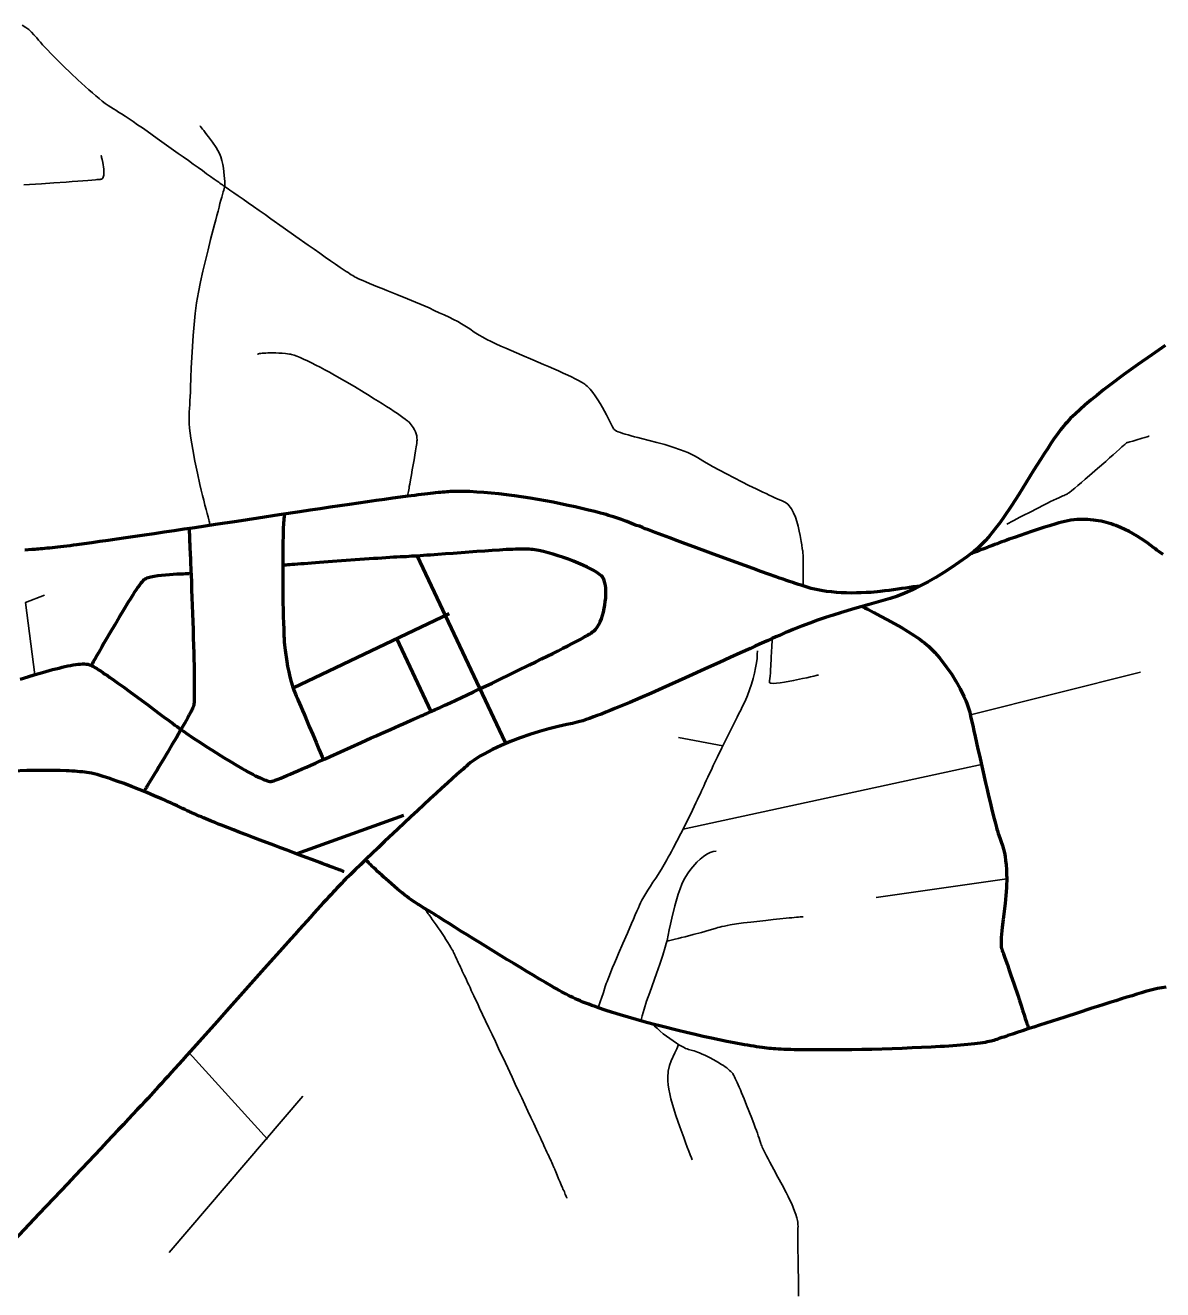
# Model space of a CAD drawing. Header units: inches. Extents: x -107 to 376, y -240 to 294.
# Drawn here: x 221.8 to 314, y 45.1 to 147.6 of the extents above; entities that cross this region are included whole.
import ezdxf

# ---------------------------------------------------------------- set-up
doc = ezdxf.new("R2010")
doc.units = ezdxf.units.IN
doc.header["$MEASUREMENT"] = 0
for name, color, linetype in [('Routes 1', 7, 'Continuous'), ('Routes 2', 7, 'Continuous'), ('Routes 3', 7, 'Continuous'), ('Routes 4', 7, 'Continuous')]:
    doc.layers.add(name, color=color, linetype=linetype)

msp = doc.modelspace()

# ---------------------------------------------------------------- linework, layer by layer
at = {"layer": 'Routes 1', "color": 7, "lineweight": 158, "true_color": 0xffffff}
msp.add_lwpolyline([(314.21, 121.63), (313.67, 121.27), (313.12, 120.89), (311.99, 120.11), (310.85, 119.29), (309.74, 118.45), (309.21, 118.04), (308.69, 117.63), (308.2, 117.23), (307.73, 116.84), (307.3, 116.46), (306.9, 116.09), (306.54, 115.74), (306.22, 115.41), (306.09, 115.26), (305.96, 115.11), (305.72, 114.8), (305.47, 114.46), (305.21, 114.1), (304.95, 113.71), (304.68, 113.3), (304.4, 112.87), (304.12, 112.42), (303.54, 111.5), (302.35, 109.58), (301.75, 108.64), (301.13, 107.74), (300.83, 107.31), (300.52, 106.9), (300.22, 106.51), (299.91, 106.15), (299.61, 105.81), (299.31, 105.51), (299.02, 105.23), (298.72, 104.99), (298.12, 104.53), (297.51, 104.08), (296.89, 103.65), (296.26, 103.24), (295.62, 102.85), (294.99, 102.49), (294.36, 102.16), (293.73, 101.85), (293.11, 101.58), (292.5, 101.34), (291.91, 101.14), (291.34, 100.97), (290.21, 100.66), (289.06, 100.34), (287.89, 99.99), (287.29, 99.8), (286.67, 99.6), (286.04, 99.38), (285.4, 99.15), (284.73, 98.9), (284.05, 98.63), (283.87, 98.56), (283.67, 98.47), (283.45, 98.38), (283.21, 98.27), (282.94, 98.15), (282.66, 98.03), (282.35, 97.89), (282.03, 97.75), (281.7, 97.6), (281.34, 97.44), (280.98, 97.27), (280.59, 97.1), (279.8, 96.73), (278.96, 96.35), (278.08, 95.95), (277.18, 95.54), (275.33, 94.7), (273.48, 93.88), (272.57, 93.48), (271.68, 93.09), (270.83, 92.72), (270.01, 92.38), (269.62, 92.22), (269.24, 92.07), (268.87, 91.92), (268.52, 91.78), (268.19, 91.65), (267.87, 91.54), (267.57, 91.43), (267.29, 91.33), (267.02, 91.24), (266.78, 91.17), (266.56, 91.11), (266.37, 91.06), (266.19, 91.02), (266.03, 90.99), (265.71, 90.93), (265.36, 90.86), (265.01, 90.78), (264.27, 90.59), (263.5, 90.37), (262.72, 90.12), (261.94, 89.85), (261.16, 89.55), (260.41, 89.24), (259.7, 88.91), (259.36, 88.73), (259.04, 88.56), (258.73, 88.38), (258.44, 88.2), (258.17, 88.02), (257.92, 87.84), (257.69, 87.66), (257.58, 87.56), (257.45, 87.45), (257.31, 87.32), (257.16, 87.19), (257, 87.04), (256.82, 86.89), (256.45, 86.55), (256.04, 86.18), (255.6, 85.78), (255.14, 85.35), (254.65, 84.9), (254.14, 84.43), (253.62, 83.95), (253.09, 83.45), (252.02, 82.45), (250.96, 81.44), (250.44, 80.95), (249.94, 80.47), (249.46, 80.01), (249, 79.57), (248.57, 79.15), (248.17, 78.75), (247.8, 78.39), (247.64, 78.23), (247.48, 78.07), (247.34, 77.92), (247.2, 77.78), (247.08, 77.66), (246.94, 77.51), (246.79, 77.35), (246.62, 77.16), (246.42, 76.95), (246.22, 76.72), (245.99, 76.48), (245.75, 76.21), (245.5, 75.93), (245.23, 75.64), (244.95, 75.33), (244.65, 75), (244.35, 74.66), (244.03, 74.31), (243.71, 73.95), (243.37, 73.57), (242.68, 72.8), (241.96, 71.99), (241.21, 71.16), (239.69, 69.45), (238.15, 67.73), (237.39, 66.88), (236.65, 66.05), (235.93, 65.25), (235.24, 64.47), (234.91, 64.1), (234.58, 63.74), (234.27, 63.39), (233.96, 63.05), (233.67, 62.73), (233.39, 62.42), (233.13, 62.13), (232.88, 61.85), (232.64, 61.59), (232.42, 61.35), (232.21, 61.12), (232.01, 60.91), (231.79, 60.66), (231.53, 60.38), (231.24, 60.07), (230.92, 59.73), (230.57, 59.36), (230.19, 58.96), (229.79, 58.53), (229.36, 58.08), (228.92, 57.6), (228.45, 57.11), (227.96, 56.59), (227.46, 56.05), (226.93, 55.5), (226.4, 54.93), (225.85, 54.35), (225.28, 53.75), (224.13, 52.53), (222.95, 51.28), (220.54, 48.73)], dxfattribs=at)
at = {"layer": 'Routes 2', "color": 7, "lineweight": 106, "true_color": 0xffffff}
for points in [[(294.34, 102.15), (294.07, 102.12), (293.79, 102.08), (293.49, 102.03), (293.18, 101.99), (292.86, 101.94), (292.53, 101.89), (292.19, 101.84), (291.84, 101.8), (291.48, 101.75), (291.12, 101.71), (290.36, 101.64), (289.98, 101.62), (289.58, 101.6), (289.19, 101.59), (288.79, 101.58), (288.38, 101.59), (287.97, 101.6), (287.57, 101.63), (287.16, 101.67), (286.75, 101.72), (286.33, 101.79), (285.92, 101.87), (285.52, 101.96), (285.11, 102.08), (284.7, 102.21), (284.49, 102.28), (284.26, 102.36), (284.02, 102.44), (283.77, 102.52), (283.51, 102.61), (283.24, 102.71), (282.96, 102.8), (282.67, 102.9), (282.07, 103.12), (281.45, 103.34), (280.81, 103.57), (280.14, 103.81), (279.47, 104.06), (278.78, 104.31), (277.39, 104.82), (276.02, 105.33), (275.35, 105.58), (274.7, 105.82), (274.07, 106.06), (273.46, 106.28), (273.17, 106.39), (272.89, 106.5), (272.61, 106.6), (272.34, 106.71), (272.08, 106.8), (271.84, 106.9), (271.6, 106.99), (271.37, 107.07), (271.16, 107.15), (270.96, 107.23), (270.77, 107.3), (270.59, 107.37), (270.43, 107.43), (270.28, 107.49), (270.15, 107.54), (270, 107.59), (269.84, 107.65), (269.67, 107.7), (269.49, 107.76), (269.3, 107.82), (269.1, 107.88), (268.9, 107.94), (268.68, 108), (268.45, 108.06), (267.98, 108.19), (267.47, 108.31), (266.94, 108.44), (266.39, 108.57), (265.82, 108.69), (265.22, 108.82), (264.62, 108.94), (264, 109.05), (262.74, 109.27), (261.47, 109.46), (260.84, 109.54), (260.22, 109.62), (259.6, 109.68), (259, 109.73), (258.42, 109.77), (257.85, 109.8), (257.3, 109.81), (256.78, 109.81), (256.28, 109.8), (256.14, 109.79), (256, 109.78), (255.84, 109.77), (255.66, 109.75), (255.48, 109.73), (255.29, 109.72), (255.09, 109.69), (254.88, 109.67), (254.65, 109.65), (254.42, 109.62), (254.18, 109.59), (253.93, 109.56), (253.67, 109.53), (253.4, 109.5), (253.12, 109.46), (252.84, 109.42), (252.24, 109.34), (251.62, 109.26), (250.96, 109.17), (250.28, 109.07), (249.57, 108.97), (248.85, 108.87), (248.1, 108.76), (247.33, 108.65), (246.54, 108.53), (245.74, 108.41), (244.92, 108.29), (244.09, 108.17), (242.41, 107.91), (240.7, 107.65), (238.98, 107.39), (237.26, 107.13), (235.57, 106.88), (234.73, 106.75), (233.91, 106.63), (233.09, 106.51), (232.29, 106.39), (231.51, 106.27), (230.74, 106.16), (229.99, 106.05), (229.27, 105.94), (228.57, 105.84), (227.89, 105.75), (227.24, 105.66), (226.62, 105.58), (226.03, 105.5), (225.75, 105.46), (225.47, 105.42), (225.21, 105.39), (224.95, 105.36), (224.7, 105.33), (224.46, 105.3), (224.23, 105.27), (224.02, 105.25), (223.81, 105.23), (223.61, 105.21), (223.42, 105.19), (223.24, 105.17), (223.07, 105.16), (222.92, 105.14), (222.77, 105.13), (222.64, 105.12), (222.37, 105.1), (221.82, 105.05)], [(314.04, 104.7), (313.92, 104.79), (313.8, 104.87), (313.7, 104.94), (313.61, 105.01), (313.53, 105.06), (313.46, 105.11), (313.41, 105.16), (313.29, 105.25), (313.05, 105.43), (312.79, 105.62), (312.52, 105.81), (312.23, 106), (311.93, 106.19), (311.61, 106.38), (311.28, 106.56), (310.93, 106.73), (310.57, 106.9), (310.2, 107.05), (310.01, 107.12), (309.82, 107.18), (309.62, 107.24), (309.42, 107.3), (309.22, 107.35), (309.01, 107.4), (308.8, 107.44), (308.59, 107.47), (308.38, 107.5), (308.16, 107.52), (307.94, 107.54), (307.71, 107.55), (307.49, 107.55), (307.26, 107.54), (307.03, 107.53), (306.79, 107.51), (306.56, 107.48), (306.32, 107.44), (306.08, 107.39), (305.83, 107.33), (305.59, 107.27), (305.34, 107.19), (304.84, 107.04), (304.35, 106.89), (303.86, 106.73), (303.38, 106.57), (302.91, 106.41), (302.45, 106.25), (302, 106.09), (301.57, 105.94), (301.36, 105.86), (301.16, 105.79), (300.96, 105.72), (300.76, 105.65), (300.58, 105.58), (300.39, 105.51), (300.22, 105.44), (300.05, 105.38), (299.89, 105.32), (299.73, 105.26), (299.58, 105.2), (299.44, 105.15), (299.31, 105.1), (299.18, 105.05), (299.07, 105.01), (298.96, 104.96), (298.86, 104.93), (298.77, 104.89), (298.69, 104.86), (298.62, 104.83), (298.56, 104.81), (298.51, 104.79), (298.47, 104.77), (298.44, 104.76), (298.42, 104.75), (298.42, 104.75)], [(314.29, 69.66), (313.93, 69.6), (313.59, 69.54), (313.25, 69.47), (312.92, 69.39), (312.61, 69.3), (312.45, 69.25), (312.28, 69.2), (312.1, 69.14), (311.91, 69.09), (311.52, 68.96), (311.1, 68.83), (310.65, 68.7), (310.19, 68.55), (309.71, 68.4), (309.22, 68.24), (308.71, 68.08), (308.19, 67.91), (307.14, 67.58), (306.08, 67.23), (305.04, 66.9), (304.53, 66.73), (304.03, 66.57), (303.55, 66.41), (303.08, 66.26), (302.64, 66.11), (302.22, 65.97), (301.82, 65.84), (301.63, 65.78), (301.45, 65.72), (301.28, 65.66), (301.12, 65.61), (300.96, 65.56), (300.81, 65.51), (300.68, 65.46), (300.55, 65.42), (300.43, 65.38), (300.32, 65.34), (300.21, 65.3), (300.09, 65.27), (299.95, 65.24), (299.79, 65.21), (299.62, 65.17), (299.42, 65.14), (299.21, 65.11), (298.98, 65.08), (298.74, 65.06), (298.48, 65.03), (298.21, 65), (297.92, 64.97), (297.62, 64.95), (297.31, 64.92), (296.99, 64.9), (296.66, 64.88), (296.31, 64.85), (295.96, 64.83), (295.6, 64.81), (295.23, 64.79), (294.47, 64.75), (293.69, 64.72), (292.89, 64.69), (292.07, 64.66), (290.43, 64.61), (289.62, 64.59), (288.81, 64.58), (288.01, 64.57), (287.24, 64.56), (286.49, 64.56), (286.13, 64.56), (285.78, 64.56), (285.44, 64.57), (285.1, 64.57), (284.78, 64.57), (284.47, 64.58), (284.17, 64.58), (283.88, 64.59), (283.6, 64.6), (283.34, 64.61), (283.1, 64.62), (282.87, 64.63), (282.65, 64.64), (282.46, 64.66), (282.28, 64.67), (282.11, 64.69), (281.93, 64.71), (281.74, 64.73), (281.54, 64.76), (281.33, 64.79), (281.1, 64.82), (280.87, 64.86), (280.62, 64.9), (280.37, 64.94), (280.11, 64.99), (279.84, 65.03), (279.56, 65.09), (279.28, 65.14), (278.69, 65.26), (278.07, 65.38), (277.43, 65.52), (276.78, 65.66), (276.11, 65.81), (275.43, 65.97), (274.74, 66.13), (273.36, 66.48), (272.68, 66.66), (272, 66.84), (271.33, 67.03), (270.68, 67.22), (270.05, 67.4), (269.43, 67.59), (268.84, 67.78), (268.28, 67.97), (268.01, 68.07), (267.75, 68.16), (267.5, 68.26), (267.26, 68.35), (267.03, 68.44), (266.81, 68.53), (266.6, 68.62), (266.4, 68.71), (266.21, 68.8), (266.03, 68.89), (265.86, 68.98), (265.68, 69.07), (265.5, 69.17), (265.3, 69.28), (265.1, 69.39), (264.89, 69.51), (264.67, 69.63), (264.45, 69.76), (263.99, 70.03), (263.5, 70.31), (263, 70.61), (262.49, 70.91), (261.96, 71.23), (261.42, 71.56), (260.87, 71.89), (259.78, 72.56), (258.69, 73.23), (258.16, 73.56), (257.64, 73.89), (257.14, 74.2), (256.65, 74.51), (256.18, 74.8), (255.74, 75.07), (255.53, 75.21), (255.32, 75.34), (255.13, 75.46), (254.94, 75.58), (254.76, 75.69), (254.59, 75.8), (254.42, 75.9), (254.27, 76), (254.12, 76.09), (253.99, 76.17), (253.86, 76.25), (253.75, 76.32), (253.65, 76.38), (253.56, 76.44), (253.48, 76.49), (253.41, 76.53), (253.26, 76.63), (253.09, 76.74), (252.93, 76.87), (252.75, 77), (252.57, 77.14), (252.39, 77.28), (252.01, 77.59), (251.26, 78.25), (250.89, 78.57), (250.72, 78.73), (250.55, 78.89), (250.39, 79.03), (250.24, 79.18), (250.09, 79.31), (249.96, 79.43), (249.84, 79.55), (249.73, 79.65), (249.64, 79.74), (249.56, 79.82), (249.49, 79.88), (249.45, 79.93), (249.42, 79.95), (249.41, 79.96)]]:
    msp.add_lwpolyline(points, dxfattribs=at)
at = {"layer": 'Routes 3', "color": 7, "lineweight": 70, "true_color": 0xffffff}
for points in [[(242.84, 107.98), (242.82, 107.88), (242.81, 107.76), (242.79, 107.62), (242.78, 107.47), (242.77, 107.29), (242.76, 107.1), (242.75, 106.9), (242.74, 106.68), (242.73, 106.21), (242.72, 105.69), (242.71, 105.13), (242.7, 104.54), (242.7, 103.93), (242.7, 103.3), (242.71, 102.04), (242.71, 101.41), (242.72, 100.81), (242.73, 100.22), (242.75, 99.67), (242.76, 99.15), (242.78, 98.68), (242.78, 98.46), (242.79, 98.26), (242.8, 98.08), (242.81, 97.91), (242.82, 97.76), (242.83, 97.62), (242.85, 97.39), (242.9, 96.95), (243.03, 96.05), (243.1, 95.62), (243.19, 95.19), (243.28, 94.79), (243.39, 94.4), (243.49, 94.04), (243.61, 93.71), (243.73, 93.4), (243.79, 93.26), (243.87, 93.09), (243.96, 92.88), (244.06, 92.64), (244.18, 92.38), (244.3, 92.08), (244.43, 91.78), (244.57, 91.45), (244.85, 90.78), (245.13, 90.11), (245.27, 89.79), (245.4, 89.48), (245.52, 89.2), (245.63, 88.93), (245.73, 88.69), (245.82, 88.49), (245.89, 88.32), (245.94, 88.19), (245.96, 88.15), (245.97, 88.12), (245.98, 88.1), (245.98, 88.09)], [(235.11, 106.81), (235.12, 106.8), (235.12, 106.77), (235.12, 106.72), (235.12, 106.66), (235.13, 106.57), (235.13, 106.47), (235.14, 106.36), (235.14, 106.22), (235.15, 106.08), (235.15, 105.91), (235.16, 105.74), (235.17, 105.55), (235.18, 105.35), (235.19, 105.13), (235.2, 104.91), (235.21, 104.67), (235.22, 104.43), (235.23, 104.17), (235.24, 103.91), (235.25, 103.63), (235.26, 103.35), (235.28, 103.06), (235.3, 102.47), (235.32, 101.85), (235.35, 101.22), (235.37, 100.57), (235.4, 99.92), (235.44, 98.61), (235.46, 97.96), (235.48, 97.33), (235.5, 96.71), (235.51, 96.11), (235.52, 95.83), (235.52, 95.55), (235.53, 95.27), (235.53, 95.01), (235.54, 94.75), (235.54, 94.51), (235.54, 94.27), (235.54, 94.05), (235.54, 93.84), (235.54, 93.64), (235.54, 93.45), (235.54, 93.27), (235.54, 93.11), (235.53, 92.97), (235.53, 92.84), (235.52, 92.72), (235.51, 92.62), (235.5, 92.54), (235.49, 92.47), (235.48, 92.43), (235.46, 92.39), (235.44, 92.34), (235.42, 92.28), (235.39, 92.22), (235.36, 92.15), (235.32, 92.07), (235.28, 91.99), (235.23, 91.9), (235.18, 91.81), (235.13, 91.71), (235.01, 91.49), (234.88, 91.26), (234.74, 91.01), (234.59, 90.75), (234.43, 90.47), (234.26, 90.18), (234.09, 89.89), (233.73, 89.28), (233.37, 88.67), (233.01, 88.06), (232.83, 87.77), (232.66, 87.49), (232.49, 87.21), (232.34, 86.95), (232.19, 86.7), (232.05, 86.47), (231.92, 86.26), (231.86, 86.17), (231.8, 86.08), (231.75, 85.99), (231.7, 85.91), (231.66, 85.84), (231.62, 85.77), (231.58, 85.71), (231.55, 85.66), (231.52, 85.61), (231.5, 85.57), (231.48, 85.54), (231.47, 85.52), (231.46, 85.51), (231.46, 85.5)], [(221.43, 94.61), (222.04, 94.8), (222.65, 94.98), (223.23, 95.15), (223.79, 95.3), (224.06, 95.38), (224.32, 95.45), (224.58, 95.51), (224.82, 95.58), (225.06, 95.63), (225.29, 95.68), (225.51, 95.72), (225.73, 95.76), (225.93, 95.79), (226.12, 95.81), (226.3, 95.83), (226.47, 95.84), (226.63, 95.84), (226.78, 95.83), (226.92, 95.81), (227.04, 95.78), (227.15, 95.74), (227.25, 95.69), (227.36, 95.63), (227.49, 95.55), (227.63, 95.47), (227.78, 95.37), (227.94, 95.27), (228.12, 95.15), (228.3, 95.02), (228.5, 94.89), (228.7, 94.75), (228.91, 94.6), (229.13, 94.45), (229.35, 94.29), (229.82, 93.95), (230.3, 93.6), (231.28, 92.88), (231.77, 92.52), (232.25, 92.16), (232.72, 91.81), (233.16, 91.48), (233.37, 91.33), (233.58, 91.17), (233.77, 91.03), (233.96, 90.89), (234.14, 90.76), (234.3, 90.64), (234.46, 90.53), (234.6, 90.43), (234.74, 90.33), (234.89, 90.22), (235.06, 90.1), (235.24, 89.98), (235.43, 89.85), (235.63, 89.72), (235.84, 89.58), (236.06, 89.44), (236.51, 89.15), (236.99, 88.84), (237.97, 88.23), (238.47, 87.93), (238.95, 87.64), (239.43, 87.36), (239.66, 87.24), (239.88, 87.11), (240.1, 86.99), (240.3, 86.88), (240.5, 86.78), (240.69, 86.69), (240.87, 86.6), (241.03, 86.53), (241.19, 86.46), (241.33, 86.41), (241.45, 86.36), (241.56, 86.33), (241.66, 86.32), (241.73, 86.31), (241.8, 86.32), (241.84, 86.33), (241.89, 86.34), (241.94, 86.36), (242.01, 86.38), (242.08, 86.41), (242.16, 86.44), (242.34, 86.51), (242.55, 86.59), (242.78, 86.69), (243.04, 86.8), (243.31, 86.91), (243.61, 87.04), (243.93, 87.18), (244.27, 87.33), (244.62, 87.48), (244.98, 87.64), (245.36, 87.81), (245.75, 87.99), (246.15, 88.16), (246.56, 88.34), (247.38, 88.72), (249.06, 89.47), (249.88, 89.84), (250.28, 90.02), (250.68, 90.2), (251.06, 90.37), (251.43, 90.54), (251.79, 90.7), (252.13, 90.85), (252.45, 90.99), (252.76, 91.13), (253.05, 91.25), (253.31, 91.37), (253.56, 91.47), (253.67, 91.52), (253.8, 91.58), (253.93, 91.63), (254.07, 91.69), (254.22, 91.76), (254.37, 91.83), (254.7, 91.98), (255.06, 92.14), (255.45, 92.32), (255.85, 92.5), (256.28, 92.7), (256.72, 92.91), (257.19, 93.12), (257.66, 93.34), (258.15, 93.57), (258.64, 93.81), (259.66, 94.29), (261.71, 95.27), (262.71, 95.76), (263.2, 96), (263.67, 96.24), (264.13, 96.46), (264.58, 96.69), (265.01, 96.9), (265.41, 97.11), (265.8, 97.31), (266.16, 97.49), (266.49, 97.67), (266.65, 97.75), (266.8, 97.83), (266.94, 97.91), (267.07, 97.98), (267.19, 98.05), (267.31, 98.12), (267.42, 98.18), (267.51, 98.24), (267.6, 98.29), (267.68, 98.34), (267.75, 98.38), (267.81, 98.43), (267.86, 98.46), (267.9, 98.49), (267.97, 98.56), (268.05, 98.64), (268.18, 98.82), (268.31, 99.03), (268.42, 99.25), (268.52, 99.5), (268.61, 99.76), (268.69, 100.04), (268.75, 100.32), (268.8, 100.61), (268.84, 100.89), (268.87, 101.18), (268.89, 101.45), (268.89, 101.72), (268.88, 101.97), (268.85, 102.2), (268.81, 102.42), (268.76, 102.6), (268.73, 102.68), (268.69, 102.76), (268.65, 102.82), (268.6, 102.9), (268.53, 102.97), (268.45, 103.04), (268.35, 103.12), (268.24, 103.2), (268.12, 103.28), (267.99, 103.36), (267.85, 103.44), (267.7, 103.52), (267.54, 103.6), (267.38, 103.69), (267.03, 103.85), (266.65, 104.01), (266.25, 104.17), (265.85, 104.32), (265.44, 104.47), (265.02, 104.61), (264.61, 104.73), (264.21, 104.84), (263.83, 104.94), (263.46, 105.02), (263.29, 105.05), (263.13, 105.08), (262.97, 105.1), (262.82, 105.12), (262.68, 105.13), (262.54, 105.14), (262.37, 105.14), (262.19, 105.14), (261.99, 105.14), (261.78, 105.14), (261.56, 105.13), (261.32, 105.12), (261.07, 105.11), (260.81, 105.1), (260.54, 105.09), (260.26, 105.07), (259.68, 105.04), (259.07, 104.99), (258.44, 104.95), (257.15, 104.85), (256.51, 104.8), (255.88, 104.75), (255.26, 104.7), (254.67, 104.66), (254.39, 104.64), (254.12, 104.62), (253.85, 104.6), (253.6, 104.58), (253.36, 104.57), (253.13, 104.56), (252.91, 104.54), (252.7, 104.53), (252.48, 104.52), (252.23, 104.51), (251.96, 104.49), (251.68, 104.48), (251.38, 104.46), (251.07, 104.44), (250.74, 104.42), (250.4, 104.39), (250.05, 104.37), (249.7, 104.35), (248.96, 104.29), (247.47, 104.19), (246.74, 104.14), (246.03, 104.08), (245.68, 104.06), (245.35, 104.03), (245.03, 104.01), (244.73, 103.99), (244.44, 103.96), (244.16, 103.94), (243.91, 103.93), (243.67, 103.91), (243.46, 103.89), (243.27, 103.88), (243.11, 103.86), (242.97, 103.85), (242.86, 103.85), (242.78, 103.84), (242.75, 103.84), (242.73, 103.84), (242.72, 103.83), (242.71, 103.83)], [(253.59, 104.58), (260.7, 89.53)], [(235.11, 103.13), (235.11, 103.13), (235.08, 103.13), (235.04, 103.13), (234.98, 103.13), (234.91, 103.13), (234.83, 103.13), (234.63, 103.12), (234.39, 103.11), (234.12, 103.1), (233.83, 103.09), (233.52, 103.07), (232.89, 103.01), (232.58, 102.98), (232.29, 102.93), (232.02, 102.88), (231.79, 102.81), (231.69, 102.78), (231.6, 102.74), (231.52, 102.7), (231.46, 102.66), (231.39, 102.6), (231.31, 102.5), (231.21, 102.38), (231.09, 102.23), (230.97, 102.05), (230.83, 101.84), (230.68, 101.62), (230.53, 101.38), (230.36, 101.12), (230.19, 100.84), (229.83, 100.26), (229.46, 99.64), (229.09, 99.01), (228.72, 98.39), (228.38, 97.79), (228.21, 97.51), (228.05, 97.23), (227.91, 96.98), (227.77, 96.74), (227.64, 96.52), (227.53, 96.32), (227.43, 96.15), (227.35, 96), (227.28, 95.88), (227.23, 95.79), (227.2, 95.74), (227.19, 95.72)], [(289.64, 100.5), (289.86, 100.39), (290.1, 100.27), (290.6, 100), (291.14, 99.72), (291.7, 99.41), (292.83, 98.78), (293.36, 98.46), (293.86, 98.14), (294.1, 97.99), (294.32, 97.84), (294.52, 97.69), (294.71, 97.55), (294.87, 97.41), (295.02, 97.27), (295.19, 97.12), (295.36, 96.95), (295.53, 96.76), (295.72, 96.55), (295.91, 96.33), (296.1, 96.09), (296.49, 95.58), (296.88, 95.03), (297.25, 94.44), (297.6, 93.83), (297.9, 93.2), (298.04, 92.89), (298.17, 92.57), (298.27, 92.25), (298.37, 91.93), (298.44, 91.61), (298.52, 91.26), (298.61, 90.86), (298.7, 90.43), (298.81, 89.96), (298.92, 89.46), (299.03, 88.94), (299.15, 88.41), (299.4, 87.31), (299.65, 86.2), (299.77, 85.66), (299.89, 85.14), (300.01, 84.63), (300.13, 84.15), (300.24, 83.7), (300.34, 83.29), (300.44, 82.92), (300.53, 82.59), (300.57, 82.45), (300.61, 82.32), (300.65, 82.2), (300.68, 82.1), (300.81, 81.75), (300.92, 81.43), (301.01, 81.12), (301.1, 80.83), (301.17, 80.54), (301.23, 80.23), (301.27, 79.91), (301.31, 79.57), (301.34, 79.18), (301.35, 78.75), (301.36, 78.52), (301.36, 78.26), (301.35, 77.99), (301.34, 77.71), (301.29, 77.09), (301.23, 76.44), (301.07, 75.13), (301, 74.51), (300.97, 74.22), (300.94, 73.94), (300.92, 73.68), (300.91, 73.45), (300.9, 73.24), (300.91, 73.05), (300.92, 72.9), (300.94, 72.78), (300.98, 72.69), (301, 72.63), (301.03, 72.55), (301.07, 72.46), (301.1, 72.35), (301.19, 72.1), (301.3, 71.81), (301.42, 71.47), (301.54, 71.1), (301.68, 70.7), (301.96, 69.86), (302.25, 68.99), (302.39, 68.57), (302.52, 68.16), (302.65, 67.78), (302.77, 67.42), (302.87, 67.1), (302.96, 66.82), (303, 66.7), (303.04, 66.59), (303.07, 66.5), (303.09, 66.42), (303.11, 66.36), (303.13, 66.31), (303.14, 66.29), (303.14, 66.28)], [(243.54, 93.89), (256.2, 99.92)], [(254.73, 91.99), (251.95, 97.9)], [(247.65, 79.02), (247.64, 79.03), (247.62, 79.03), (247.58, 79.05), (247.53, 79.07), (247.46, 79.09), (247.38, 79.12), (247.28, 79.16), (247.18, 79.2), (247.06, 79.24), (246.92, 79.29), (246.78, 79.34), (246.63, 79.4), (246.46, 79.46), (246.29, 79.53), (246.11, 79.6), (245.91, 79.67), (245.71, 79.74), (245.5, 79.82), (245.28, 79.9), (245.06, 79.99), (244.59, 80.16), (244.1, 80.35), (243.59, 80.54), (243.06, 80.74), (242.52, 80.94), (241.97, 81.15), (240.87, 81.57), (240.32, 81.78), (239.77, 81.99), (239.24, 82.19), (238.72, 82.4), (238.22, 82.59), (237.74, 82.78), (237.51, 82.87), (237.28, 82.96), (237.07, 83.05), (236.86, 83.13), (236.66, 83.21), (236.46, 83.29), (236.28, 83.36), (236.11, 83.44), (235.94, 83.5), (235.79, 83.57), (235.65, 83.63), (235.52, 83.69), (235.4, 83.74), (235.29, 83.79), (235.2, 83.83), (235.11, 83.87), (234.96, 83.95), (234.78, 84.04), (234.59, 84.13), (234.38, 84.23), (234.16, 84.33), (233.92, 84.44), (233.68, 84.55), (233.42, 84.67), (233.15, 84.79), (232.87, 84.91), (232.29, 85.16), (231.69, 85.41), (231.08, 85.66), (230.46, 85.9), (229.85, 86.14), (229.26, 86.35), (228.97, 86.46), (228.69, 86.55), (228.42, 86.64), (228.15, 86.72), (227.9, 86.8), (227.66, 86.87), (227.43, 86.93), (227.22, 86.98), (227.02, 87.02), (226.84, 87.05), (226.66, 87.07), (226.47, 87.09), (226.27, 87.11), (226.06, 87.13), (225.85, 87.15), (225.63, 87.16), (225.4, 87.17), (225.16, 87.18), (224.67, 87.2), (224.15, 87.21), (223.62, 87.21), (223.08, 87.21), (222.52, 87.21), (221.96, 87.2), (220.85, 87.16)], [(252.5, 83.57), (243.85, 80.44)]]:
    msp.add_lwpolyline(points, dxfattribs=at)
at = {"layer": 'Routes 4', "color": 7, "lineweight": 35, "true_color": 0xffffff}
for points in [[(221.6, 147.59), (221.88, 147.42), (222.13, 147.24), (222.35, 147.04), (222.55, 146.82), (222.65, 146.7), (222.77, 146.56), (222.91, 146.39), (223.07, 146.21), (223.25, 146.01), (223.45, 145.8), (223.67, 145.57), (223.9, 145.32), (224.15, 145.07), (224.41, 144.81), (224.95, 144.27), (225.53, 143.71), (226.11, 143.16), (226.7, 142.62), (226.99, 142.37), (227.28, 142.12), (227.55, 141.88), (227.82, 141.66), (228.08, 141.45), (228.33, 141.26), (228.56, 141.09), (228.78, 140.94), (228.98, 140.81), (229.17, 140.7), (229.28, 140.64), (229.39, 140.56), (229.65, 140.4), (229.93, 140.22), (230.25, 140.01), (230.59, 139.78), (230.95, 139.53), (231.33, 139.27), (231.72, 139), (232.13, 138.71), (232.54, 138.42), (234.24, 137.21), (234.65, 136.92), (235.06, 136.62), (235.46, 136.34), (235.84, 136.07), (236.2, 135.81), (236.54, 135.56), (236.85, 135.34), (237.14, 135.13), (237.4, 134.95), (237.52, 134.87), (237.62, 134.79), (237.72, 134.72), (237.81, 134.66), (237.89, 134.61), (237.96, 134.56), (237.99, 134.54), (238, 134.53), (238.03, 134.51), (238.15, 134.43), (238.29, 134.34), (238.43, 134.24), (238.59, 134.13), (238.75, 134.02), (239.1, 133.77), (239.49, 133.5), (239.9, 133.21), (240.34, 132.91), (240.79, 132.58), (241.27, 132.25), (241.75, 131.9), (242.75, 131.19), (243.76, 130.48), (244.76, 129.77), (245.24, 129.44), (245.71, 129.11), (246.15, 128.8), (246.58, 128.5), (246.98, 128.23), (247.35, 127.97), (247.53, 127.86), (247.69, 127.75), (247.85, 127.64), (248, 127.55), (248.13, 127.46), (248.26, 127.38), (248.38, 127.31), (248.48, 127.24), (248.58, 127.19), (248.66, 127.14), (248.8, 127.07), (248.98, 126.99), (249.19, 126.9), (249.45, 126.79), (249.73, 126.67), (250.05, 126.54), (250.39, 126.4), (250.75, 126.26), (251.13, 126.1), (251.54, 125.94), (251.95, 125.77), (252.81, 125.42), (254.56, 124.68), (254.98, 124.49), (255.39, 124.3), (255.79, 124.12), (256.18, 123.93), (256.54, 123.75), (256.88, 123.58), (257.19, 123.4), (257.47, 123.24), (257.72, 123.08), (257.94, 122.93), (258.13, 122.78), (258.36, 122.63), (258.63, 122.47), (258.92, 122.31), (259.25, 122.14), (259.6, 121.96), (259.98, 121.78), (260.37, 121.6), (260.78, 121.42), (261.2, 121.23), (262.07, 120.85), (262.96, 120.48), (263.83, 120.11), (264.25, 119.93), (264.66, 119.75), (265.06, 119.58), (265.43, 119.41), (265.79, 119.25), (266.11, 119.1), (266.41, 118.95), (266.68, 118.81), (266.91, 118.68), (267.1, 118.56), (267.18, 118.5), (267.26, 118.44), (267.37, 118.34), (267.6, 118.1), (267.82, 117.83), (268.03, 117.55), (268.24, 117.25), (268.43, 116.94), (268.61, 116.63), (268.77, 116.33), (268.93, 116.03), (269.08, 115.75), (269.21, 115.49), (269.32, 115.26), (269.43, 115.06), (269.47, 114.98), (269.51, 114.9), (269.56, 114.84), (269.64, 114.77), (269.75, 114.71), (269.89, 114.64), (270.06, 114.58), (270.25, 114.52), (270.46, 114.45), (270.69, 114.39), (270.93, 114.32), (271.2, 114.25), (271.48, 114.18), (271.77, 114.11), (272.38, 113.95), (273.02, 113.79), (273.67, 113.61), (274.31, 113.41), (274.94, 113.2), (275.24, 113.08), (275.53, 112.96), (275.8, 112.83), (276.06, 112.7), (276.31, 112.56), (276.52, 112.42), (276.75, 112.29), (277, 112.14), (277.26, 112), (277.52, 111.85), (278.09, 111.54), (278.67, 111.23), (279.89, 110.6), (280.48, 110.3), (281.06, 110.02), (281.34, 109.89), (281.61, 109.76), (281.87, 109.64), (282.12, 109.52), (282.35, 109.41), (282.57, 109.31), (282.77, 109.22), (282.96, 109.14), (283.12, 109.07), (283.27, 109.01), (283.39, 108.95), (283.51, 108.87), (283.63, 108.78), (283.73, 108.66), (283.83, 108.54), (283.93, 108.4), (284.01, 108.25), (284.09, 108.08), (284.24, 107.74), (284.36, 107.37), (284.46, 106.99), (284.55, 106.61), (284.62, 106.25), (284.68, 105.92), (284.7, 105.76), (284.73, 105.62), (284.75, 105.49), (284.76, 105.38), (284.78, 105.28), (284.79, 105.19), (284.82, 105.07), (284.83, 105), (284.84, 104.91), (284.85, 104.8), (284.86, 104.69), (284.87, 104.44), (284.88, 104.15), (284.88, 103.85), (284.88, 103.24), (284.88, 102.95), (284.88, 102.7), (284.88, 102.58), (284.87, 102.47), (284.87, 102.38), (284.87, 102.3), (284.87, 102.24), (284.87, 102.19), (284.87, 102.16), (284.87, 102.15)], [(236.83, 107.07), (236.83, 107.08), (236.82, 107.1), (236.81, 107.14), (236.8, 107.19), (236.78, 107.25), (236.76, 107.33), (236.74, 107.42), (236.71, 107.52), (236.65, 107.76), (236.57, 108.04), (236.49, 108.36), (236.4, 108.71), (236.3, 109.1), (236.2, 109.5), (236.1, 109.93), (236, 110.38), (235.79, 111.31), (235.59, 112.27), (235.41, 113.22), (235.33, 113.68), (235.26, 114.12), (235.21, 114.55), (235.16, 114.95), (235.13, 115.33), (235.12, 115.67), (235.12, 115.98), (235.13, 116.26), (235.15, 116.55), (235.17, 116.85), (235.19, 117.17), (235.2, 117.51), (235.22, 117.87), (235.23, 118.24), (235.26, 119.01), (235.29, 119.83), (235.33, 120.68), (235.38, 121.55), (235.44, 122.44), (235.52, 123.33), (235.61, 124.23), (235.73, 125.11), (235.87, 125.97), (236.04, 126.8), (236.23, 127.66), (236.44, 128.52), (236.65, 129.39), (236.86, 130.24), (237.07, 131.05), (237.17, 131.44), (237.27, 131.82), (237.36, 132.18), (237.46, 132.52), (237.54, 132.85), (237.62, 133.15), (237.7, 133.42), (237.77, 133.67), (237.83, 133.89), (237.88, 134.08), (237.93, 134.24), (237.96, 134.37), (237.99, 134.46), (238, 134.51), (238.01, 134.54), (238.01, 134.57), (238.01, 134.61), (238.01, 134.67), (238.01, 134.75), (238, 134.93), (237.99, 135.16), (237.97, 135.42), (237.94, 135.71), (237.9, 136.01), (237.84, 136.31), (237.77, 136.62), (237.68, 136.92), (237.58, 137.2), (237.45, 137.45), (237.3, 137.68), (237, 138.12), (236.7, 138.54), (236.56, 138.72), (236.43, 138.9), (236.31, 139.05), (236.21, 139.18), (236.13, 139.29), (236.06, 139.37), (236.02, 139.42), (236.01, 139.44)], [(227.98, 137.05), (227.99, 137.04), (228, 137.01), (228.01, 136.95), (228.03, 136.88), (228.07, 136.7), (228.12, 136.46), (228.2, 135.94), (228.22, 135.68), (228.21, 135.45), (228.19, 135.36), (228.16, 135.27), (228.12, 135.2), (228.07, 135.15), (228.01, 135.12), (227.97, 135.11), (227.92, 135.1), (227.84, 135.1), (227.76, 135.09), (227.65, 135.08), (227.53, 135.07), (227.24, 135.04), (226.91, 135.01), (226.52, 134.98), (226.1, 134.95), (225.65, 134.92), (225.17, 134.88), (224.17, 134.82), (223.15, 134.75), (222.66, 134.72), (222.18, 134.69), (221.73, 134.66)], [(240.65, 120.94), (240.66, 120.95), (240.7, 120.95), (240.75, 120.96), (240.83, 120.98), (240.92, 120.99), (241.04, 121.01), (241.17, 121.02), (241.33, 121.03), (241.5, 121.04), (241.7, 121.05), (241.91, 121.05), (242.14, 121.04), (242.39, 121.03), (242.66, 121.01), (242.94, 120.98), (243.24, 120.94), (243.32, 120.93), (243.41, 120.91), (243.62, 120.85), (243.85, 120.77), (244.11, 120.66), (244.39, 120.54), (244.7, 120.4), (245.03, 120.24), (245.38, 120.06), (245.74, 119.88), (246.11, 119.68), (246.5, 119.47), (246.89, 119.25), (247.7, 118.79), (248.51, 118.31), (249.31, 117.83), (249.7, 117.6), (250.07, 117.36), (250.44, 117.13), (250.79, 116.91), (251.12, 116.7), (251.43, 116.5), (251.73, 116.3), (251.99, 116.13), (252.23, 115.96), (252.44, 115.81), (252.62, 115.68), (252.76, 115.57), (252.82, 115.53), (252.87, 115.48), (252.91, 115.45), (252.94, 115.42), (253.12, 115.2), (253.27, 115.01), (253.38, 114.82), (253.46, 114.65), (253.52, 114.48), (253.56, 114.32), (253.58, 114.16), (253.59, 114.01), (253.59, 113.96), (253.58, 113.89), (253.57, 113.8), (253.56, 113.69), (253.54, 113.57), (253.52, 113.43), (253.49, 113.28), (253.47, 113.12), (253.41, 112.76), (253.34, 112.37), (253.2, 111.56), (253.13, 111.15), (253.06, 110.76), (253, 110.4), (252.96, 110.23), (252.94, 110.08), (252.91, 109.94), (252.89, 109.81), (252.87, 109.7), (252.85, 109.6), (252.84, 109.52), (252.82, 109.47), (252.82, 109.43), (252.82, 109.42)], [(312.91, 114.3), (312.9, 114.3), (312.87, 114.29), (312.81, 114.27), (312.74, 114.25), (312.56, 114.19), (312.33, 114.13), (311.82, 113.97), (311.57, 113.9), (311.35, 113.83), (311.26, 113.81), (311.18, 113.78), (311.12, 113.77), (311.08, 113.75), (311.05, 113.74), (311.02, 113.71), (310.98, 113.68), (310.93, 113.63), (310.86, 113.57), (310.79, 113.5), (310.7, 113.42), (310.5, 113.24), (310.26, 113.03), (309.99, 112.79), (309.69, 112.53), (309.38, 112.25), (308.72, 111.68), (308.06, 111.1), (307.73, 110.82), (307.42, 110.55), (307.13, 110.31), (306.87, 110.09), (306.64, 109.9), (306.44, 109.74), (306.35, 109.68), (306.28, 109.63), (306.22, 109.59), (306.17, 109.56), (306.1, 109.53), (306.02, 109.5), (305.91, 109.45), (305.76, 109.39), (305.59, 109.31), (305.39, 109.21), (305.16, 109.11), (304.92, 108.99), (304.67, 108.86), (304.4, 108.73), (303.83, 108.44), (303.26, 108.15), (302.7, 107.86), (302.43, 107.72), (302.18, 107.59), (301.94, 107.47), (301.73, 107.35), (301.53, 107.25), (301.36, 107.16)], [(223.4, 101.42), (221.85, 100.81), (222.62, 94.97)], [(286.1, 94.94), (286.09, 94.94), (286.06, 94.93), (286, 94.92), (285.93, 94.9), (285.73, 94.85), (285.47, 94.79), (285.16, 94.72), (284.82, 94.65), (284.09, 94.49), (283.35, 94.36), (283.02, 94.31), (282.72, 94.27), (282.47, 94.26), (282.28, 94.27), (282.21, 94.28), (282.16, 94.3), (282.14, 94.33), (282.13, 94.37), (282.15, 94.48), (282.17, 94.65), (282.19, 94.86), (282.21, 95.11), (282.23, 95.38), (282.24, 95.68), (282.28, 96.3), (282.31, 96.9), (282.33, 97.17), (282.34, 97.41), (282.35, 97.61), (282.36, 97.76), (282.36, 97.86), (282.36, 97.9)], [(281.16, 96.91), (281.15, 96.62), (281.13, 96.28), (281.08, 95.92), (281.01, 95.52), (280.92, 95.1), (280.81, 94.65), (280.68, 94.2), (280.53, 93.74), (280.36, 93.28), (280.16, 92.82), (279.94, 92.36), (279.81, 92.1), (279.67, 91.82), (279.52, 91.52), (279.36, 91.2), (279.02, 90.51), (278.29, 89.04), (277.93, 88.3), (277.59, 87.6), (277.43, 87.27), (277.28, 86.96), (277.14, 86.67), (277.01, 86.4), (276.9, 86.16), (276.81, 85.94), (276.64, 85.57), (276.54, 85.35), (276.43, 85.11), (276.31, 84.85), (276.18, 84.58), (275.9, 83.99), (275.6, 83.37), (274.96, 82.1), (274.64, 81.48), (274.34, 80.91), (274.2, 80.64), (274.07, 80.4), (273.94, 80.17), (273.83, 79.96), (273.38, 79.2), (272.92, 78.49), (272.7, 78.15), (272.49, 77.82), (272.29, 77.52), (272.11, 77.23), (271.95, 76.96), (271.81, 76.71), (271.7, 76.47), (271.62, 76.29), (271.52, 76.07), (271.4, 75.8), (271.27, 75.5), (271.12, 75.17), (270.97, 74.81), (270.63, 74.03), (270.27, 73.2), (269.92, 72.38), (269.75, 71.98), (269.59, 71.6), (269.43, 71.24), (269.3, 70.9), (269.17, 70.6), (269.07, 70.33), (268.98, 70.11), (268.92, 69.94), (268.84, 69.7), (268.68, 69.22), (268.53, 68.76), (268.45, 68.55), (268.39, 68.37), (268.33, 68.21), (268.29, 68.09), (268.26, 68.01), (268.25, 67.99)], [(312.21, 95.16), (298.42, 91.72)], [(274.77, 89.87), (278.36, 89.2)], [(275.14, 82.45), (299.31, 87.68)], [(277.81, 80.67), (277.58, 80.65), (277.33, 80.56), (277.06, 80.42), (276.79, 80.24), (276.52, 80.02), (276.26, 79.77), (275.77, 79.21), (275.55, 78.92), (275.36, 78.62), (275.21, 78.34), (275.05, 78), (274.9, 77.62), (274.75, 77.18), (274.47, 76.24), (274.22, 75.25), (274.11, 74.76), (274.01, 74.3), (273.84, 73.43), (273.78, 73.18), (273.69, 72.89), (273.49, 72.24), (273.25, 71.52), (272.98, 70.76), (272.44, 69.23), (272.19, 68.52), (271.98, 67.87), (271.9, 67.59), (271.83, 67.33), (271.77, 67.1), (271.74, 66.91)], [(290.78, 76.91), (301.36, 78.43)], [(254.15, 76.07), (254.15, 76.07), (254.16, 76.05), (254.18, 76.03), (254.2, 76), (254.23, 75.96), (254.26, 75.92), (254.3, 75.87), (254.34, 75.81), (254.39, 75.74), (254.44, 75.67), (254.5, 75.59), (254.56, 75.51), (254.62, 75.42), (254.69, 75.33), (254.82, 75.13), (254.97, 74.92), (255.13, 74.7), (255.29, 74.46), (255.45, 74.23), (255.77, 73.75), (255.92, 73.51), (256.07, 73.28), (256.21, 73.06), (256.33, 72.85), (256.39, 72.75), (256.45, 72.65), (256.5, 72.56), (256.55, 72.47), (256.59, 72.39), (256.62, 72.31), (256.66, 72.24), (256.68, 72.19), (256.71, 72.13), (256.74, 72.06), (256.78, 71.97), (256.82, 71.88), (256.87, 71.78), (256.92, 71.66), (256.98, 71.54), (257.04, 71.41), (257.11, 71.26), (257.18, 71.11), (257.25, 70.95), (257.33, 70.78), (257.41, 70.61), (257.5, 70.42), (257.59, 70.23), (257.68, 70.03), (257.78, 69.83), (257.88, 69.61), (257.98, 69.39), (258.09, 69.17), (258.19, 68.94), (258.3, 68.7), (258.42, 68.46), (258.53, 68.21), (258.65, 67.96), (258.89, 67.44), (259.14, 66.91), (259.4, 66.36), (259.66, 65.81), (259.93, 65.24), (260.19, 64.67), (260.74, 63.51), (261.28, 62.36), (261.54, 61.79), (261.81, 61.23), (262.07, 60.67), (262.32, 60.13), (262.57, 59.6), (262.81, 59.08), (262.93, 58.83), (263.04, 58.59), (263.15, 58.35), (263.26, 58.11), (263.37, 57.88), (263.47, 57.66), (263.58, 57.44), (263.67, 57.23), (263.77, 57.03), (263.86, 56.83), (263.95, 56.64), (264.03, 56.46), (264.11, 56.29), (264.19, 56.12), (264.26, 55.97), (264.33, 55.82), (264.39, 55.68), (264.45, 55.55), (264.51, 55.43), (264.56, 55.32), (264.6, 55.22), (264.64, 55.13), (264.68, 55.05), (264.71, 54.98), (264.73, 54.93), (264.75, 54.88), (264.78, 54.82), (264.83, 54.69), (264.94, 54.41), (265.06, 54.13), (265.18, 53.84), (265.3, 53.56), (265.36, 53.42), (265.41, 53.29), (265.47, 53.17), (265.52, 53.06), (265.56, 52.95), (265.6, 52.86), (265.64, 52.77), (265.67, 52.7), (265.7, 52.64), (265.71, 52.6), (265.73, 52.57), (265.73, 52.56)], [(284.87, 75.36), (284.85, 75.36), (284.8, 75.36), (284.73, 75.35), (284.62, 75.34), (284.49, 75.33), (284.33, 75.31), (284.15, 75.3), (283.95, 75.28), (283.73, 75.26), (283.5, 75.24), (282.98, 75.19), (282.43, 75.13), (281.84, 75.06), (280.63, 74.92), (280.04, 74.85), (279.47, 74.77), (278.95, 74.69), (278.72, 74.64), (278.5, 74.6), (278.29, 74.56), (278.11, 74.52), (277.95, 74.48), (277.81, 74.44), (277.55, 74.35), (277.26, 74.26), (276.63, 74.09), (275.97, 73.91), (275.32, 73.74), (275.02, 73.67), (274.74, 73.6), (274.49, 73.54), (274.27, 73.48), (274.08, 73.44), (273.95, 73.41), (273.86, 73.39), (273.84, 73.38), (273.83, 73.38)], [(272.63, 66.67), (272.83, 66.49), (273.06, 66.29), (273.29, 66.09), (273.54, 65.88), (273.8, 65.68), (274.07, 65.48), (274.33, 65.29), (274.6, 65.11), (274.86, 64.95), (275.11, 64.81), (275.23, 64.75), (275.35, 64.69), (275.47, 64.65), (275.58, 64.61), (275.69, 64.58), (275.8, 64.55), (275.91, 64.52), (276.04, 64.49), (276.17, 64.44), (276.31, 64.39), (276.46, 64.33), (276.62, 64.26), (276.95, 64.12), (277.28, 63.95), (277.62, 63.77), (277.95, 63.58), (278.26, 63.39), (278.41, 63.29), (278.55, 63.2), (278.68, 63.1), (278.8, 63.01), (278.91, 62.91), (279.01, 62.82), (279.09, 62.74), (279.16, 62.65), (279.21, 62.57), (279.26, 62.49), (279.31, 62.38), (279.37, 62.25), (279.44, 62.1), (279.52, 61.93), (279.6, 61.74), (279.69, 61.54), (279.78, 61.32), (279.88, 61.09), (279.98, 60.85), (280.08, 60.6), (280.29, 60.09), (280.7, 59.04), (280.9, 58.52), (280.99, 58.28), (281.08, 58.04), (281.16, 57.82), (281.23, 57.6), (281.3, 57.41), (281.36, 57.22), (281.41, 57.06), (281.44, 56.97), (281.47, 56.88), (281.51, 56.79), (281.55, 56.69), (281.65, 56.47), (281.76, 56.24), (281.89, 55.99), (282.03, 55.73), (282.18, 55.46), (282.33, 55.17), (282.5, 54.87), (282.83, 54.26), (283.17, 53.64), (283.5, 53.01), (283.65, 52.69), (283.8, 52.39), (283.94, 52.08), (284.06, 51.79), (284.17, 51.51), (284.27, 51.23), (284.35, 50.97), (284.4, 50.73), (284.43, 50.61), (284.44, 50.5), (284.45, 50.39), (284.46, 50.29), (284.45, 50.09), (284.45, 49.87), (284.45, 49.64), (284.44, 49.38), (284.44, 49.1), (284.45, 48.81), (284.45, 48.5), (284.45, 48.18), (284.46, 47.85), (284.46, 47.51), (284.47, 46.8), (284.48, 46.08), (284.49, 45.34), (284.5, 44.62)], [(274.76, 65.01), (274.63, 64.66), (274.48, 64.33), (274.17, 63.67), (274.04, 63.29), (273.94, 62.85), (273.9, 62.34), (273.91, 62.05), (273.93, 61.74), (273.98, 61.39), (274.06, 61), (274.15, 60.59), (274.27, 60.15), (274.55, 59.24), (274.87, 58.33), (275.19, 57.46), (275.34, 57.06), (275.48, 56.69), (275.61, 56.36), (275.72, 56.07), (275.81, 55.83), (275.87, 55.65)], [(235.11, 64.33), (241.48, 57.33)], [(244.34, 60.83), (233.5, 48.15)]]:
    msp.add_lwpolyline(points, dxfattribs=at)

doc.saveas('drawing.dxf')
